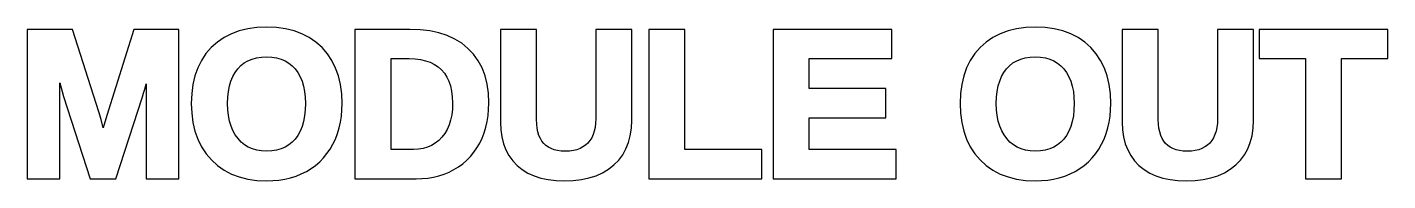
# Model space of a CAD drawing. Header units: metres. Extents: x 3 to 171, y -107 to -32.
# Drawn here: x 23.54 to 46.21, y -101.65 to -99.09 of the extents above; entities that cross this region are included whole.
import ezdxf

# ---------------------------------------------------------------- set-up
doc = ezdxf.new("R2010")
doc.units = ezdxf.units.M

msp = doc.modelspace()

# ---------------------------------------------------------------- linework, layer by layer
for p, q in [((24.2923, -99.1285), (23.5362, -99.1285)), ((23.5362, -99.1285), (23.5362, -101.617)), ((24.7309, -100.5), (24.2923, -99.1285)), ((25.3109, -99.1285), (24.8606, -100.566)), ((26.0639, -99.1285), (25.3109, -99.1285)), ((26.0639, -101.617), (26.0639, -99.1285)), ((26.8167, -99.2641), (26.705, -99.34)), ((26.9387, -99.2021), (26.8167, -99.2641)), ((27.0709, -99.1541), (26.9387, -99.2021)), ((27.2129, -99.12), (27.0709, -99.1541)), ((27.3647, -99.0996), (27.2129, -99.12)), ((27.5263, -99.0928), (27.3647, -99.0996)), ((27.6879, -99.0997), (27.5263, -99.0928)), ((27.8398, -99.1203), (27.6879, -99.0997)), ((27.982, -99.1547), (27.8398, -99.1203)), ((28.1143, -99.2033), (27.982, -99.1547)), ((28.2366, -99.2659), (28.1143, -99.2033)), ((28.3484, -99.3426), (28.2366, -99.2659)), ((29.9138, -99.1285), (28.9983, -99.1285)), ((28.9983, -99.1285), (28.9983, -101.617)), ((30.0837, -99.1348), (29.9138, -99.1285)), ((30.2437, -99.154), (30.0837, -99.1348)), ((30.3931, -99.1861), (30.2437, -99.154)), ((30.5317, -99.2312), (30.3931, -99.1861)), ((30.6594, -99.2896), (30.5317, -99.2312)), ((30.7759, -99.3611), (30.6594, -99.2896)), ((32.0234, -99.1285), (31.4233, -99.1285)), ((31.4233, -99.1285), (31.4233, -100.673)), ((32.0234, -100.632), (32.0234, -99.1285)), ((33.6102, -99.1285), (33.0101, -99.1285)), ((33.0101, -99.1285), (33.0101, -100.615)), ((33.6102, -100.648), (33.6102, -99.1285)), ((34.4959, -99.1285), (33.8958, -99.1285)), ((33.8958, -99.1285), (33.8958, -101.617)), ((34.4959, -101.131), (34.4959, -99.1285)), ((37.9455, -99.1285), (35.967, -99.1285)), ((35.967, -99.1285), (35.967, -101.617)), ((37.9455, -99.615), (37.9455, -99.1285)), ((39.6267, -99.2641), (39.515, -99.34)), ((39.7487, -99.2021), (39.6267, -99.2641)), ((39.8809, -99.1541), (39.7487, -99.2021)), ((40.023, -99.12), (39.8809, -99.1541)), ((40.1748, -99.0996), (40.023, -99.12)), ((40.3363, -99.0928), (40.1748, -99.0996)), ((40.498, -99.0997), (40.3363, -99.0928)), ((40.6499, -99.1203), (40.498, -99.0997)), ((40.792, -99.1547), (40.6499, -99.1203)), ((40.9244, -99.2033), (40.792, -99.1547)), ((41.0466, -99.2659), (40.9244, -99.2033)), ((41.1584, -99.3426), (41.0466, -99.2659)), ((42.3847, -99.1285), (41.7846, -99.1285)), ((41.7846, -99.1285), (41.7846, -100.673)), ((42.3847, -100.632), (42.3847, -99.1285)), ((43.9715, -99.1285), (43.3714, -99.1285)), ((43.3714, -99.1285), (43.3714, -100.615)), ((43.9715, -100.648), (43.9715, -99.1285)), ((46.2084, -99.1285), (44.0638, -99.1285)), ((44.0638, -99.1285), (44.0638, -99.615)), ((46.2084, -99.615), (46.2084, -99.1285)), ((26.604, -99.4298), (26.5153, -99.5318)), ((26.705, -99.34), (26.604, -99.4298)), ((28.4495, -99.4333), (28.3484, -99.3426)), ((28.5384, -99.536), (28.4495, -99.4333)), ((30.881, -99.446), (30.7759, -99.3611)), ((30.9733, -99.5432), (30.881, -99.446)), ((39.4141, -99.4298), (39.3253, -99.5318)), ((39.515, -99.34), (39.4141, -99.4298)), ((41.2595, -99.4333), (41.1584, -99.3426)), ((41.3485, -99.536), (41.2595, -99.4333)), ((26.4402, -99.6446), (26.3789, -99.7679)), ((26.5153, -99.5318), (26.4402, -99.6446)), ((27.0459, -99.7863), (27.0967, -99.7333)), ((27.0967, -99.7333), (27.1529, -99.6887)), ((27.1529, -99.6887), (27.215, -99.6521)), ((27.215, -99.6521), (27.283, -99.6236)), ((27.283, -99.6236), (27.3574, -99.603)), ((27.3574, -99.603), (27.4386, -99.5905)), ((27.4386, -99.5905), (27.5262, -99.5863)), ((27.5262, -99.5863), (27.6127, -99.5905)), ((27.6127, -99.5905), (27.6924, -99.6031)), ((27.6924, -99.6031), (27.7659, -99.6238)), ((27.7659, -99.6238), (27.8331, -99.6525)), ((27.8331, -99.6525), (27.8948, -99.6894)), ((27.8948, -99.6894), (27.9507, -99.7344)), ((27.9507, -99.7344), (28.0015, -99.7879)), ((28.6137, -99.6491), (28.5384, -99.536)), ((28.6751, -99.7723), (28.6137, -99.6491)), ((29.5984, -101.131), (29.5984, -99.615)), ((29.5984, -99.615), (29.9019, -99.615)), ((29.9019, -99.615), (30.001, -99.619)), ((30.001, -99.619), (30.0921, -99.6308)), ((30.0921, -99.6308), (30.1754, -99.6503)), ((30.1754, -99.6503), (30.2517, -99.6773)), ((30.2517, -99.6773), (30.3205, -99.7116)), ((30.3205, -99.7116), (30.3827, -99.7535)), ((30.3827, -99.7535), (30.4384, -99.8028)), ((31.0515, -99.6517), (30.9733, -99.5432)), ((31.1153, -99.7714), (31.0515, -99.6517)), ((36.5672, -100.115), (36.5672, -99.615)), ((36.5672, -99.615), (37.9455, -99.615)), ((39.2502, -99.6446), (39.1889, -99.7679)), ((39.3253, -99.5318), (39.2502, -99.6446)), ((39.8559, -99.7863), (39.9067, -99.7334)), ((39.9067, -99.7334), (39.963, -99.6887)), ((39.963, -99.6887), (40.0251, -99.6521)), ((40.0251, -99.6521), (40.093, -99.6236)), ((40.093, -99.6236), (40.1674, -99.603)), ((40.1674, -99.603), (40.2486, -99.5905)), ((40.2486, -99.5905), (40.3363, -99.5863)), ((40.3363, -99.5863), (40.4227, -99.5905)), ((40.4227, -99.5905), (40.5024, -99.6031)), ((40.5024, -99.6031), (40.576, -99.6238)), ((40.576, -99.6238), (40.6432, -99.6525)), ((40.6432, -99.6525), (40.7048, -99.6894)), ((40.7048, -99.6894), (40.7607, -99.7343)), ((40.7607, -99.7343), (40.8116, -99.7879)), ((41.4237, -99.6491), (41.3485, -99.536)), ((41.4851, -99.7723), (41.4237, -99.6491)), ((44.0638, -99.615), (44.8352, -99.615)), ((44.8352, -99.615), (44.8352, -101.617)), ((45.4353, -99.615), (46.2084, -99.615)), ((45.4353, -101.617), (45.4353, -99.615)), ((26.3314, -99.9015), (26.2977, -100.045)), ((26.3789, -99.7679), (26.3314, -99.9015)), ((26.9314, -99.9893), (26.9628, -99.9146)), ((26.9628, -99.9146), (27.001, -99.8471)), ((27.001, -99.8471), (27.0459, -99.7863)), ((28.0015, -99.7879), (28.0465, -99.8491)), ((28.0465, -99.8491), (28.0847, -99.917)), ((28.0847, -99.917), (28.1162, -99.9915)), ((28.7227, -99.9053), (28.6751, -99.7723)), ((28.7565, -100.048), (28.7227, -99.9053)), ((30.4384, -99.8028), (30.487, -99.8593)), ((30.487, -99.8593), (30.5284, -99.9229)), ((30.5284, -99.9229), (30.5624, -99.9936)), ((31.1647, -99.9017), (31.1153, -99.7714)), ((31.1998, -100.043), (31.1647, -99.9017)), ((39.1415, -99.9015), (39.1077, -100.045)), ((39.1889, -99.7679), (39.1415, -99.9015)), ((39.7414, -99.9894), (39.7729, -99.9146)), ((39.7729, -99.9146), (39.811, -99.8471)), ((39.811, -99.8471), (39.8559, -99.7863)), ((40.8116, -99.7879), (40.8565, -99.849)), ((40.8565, -99.849), (40.8948, -99.917)), ((40.8948, -99.917), (40.9262, -99.9915)), ((41.5327, -99.9053), (41.4851, -99.7723)), ((41.5665, -100.048), (41.5327, -99.9053)), ((24.0799, -100.077), (24.0786, -100.022)), ((24.0786, -100.022), (24.1436, -100.249)), ((24.0804, -100.119), (24.0799, -100.077)), ((24.0804, -101.617), (24.0804, -100.119)), ((25.4563, -100.25), (25.4742, -100.192)), ((25.4742, -100.192), (25.4947, -100.123)), ((25.4947, -100.123), (25.5177, -100.044)), ((25.5177, -100.044), (25.5204, -100.034)), ((25.5198, -100.091), (25.5197, -100.119)), ((25.5197, -100.119), (25.5197, -101.617)), ((25.5199, -100.077), (25.5198, -100.091)), ((25.5201, -100.049), (25.5199, -100.077)), ((25.5204, -100.034), (25.5201, -100.049)), ((26.2776, -100.198), (26.2709, -100.362)), ((26.2977, -100.045), (26.2776, -100.198)), ((26.8781, -100.258), (26.8889, -100.161)), ((26.8889, -100.161), (26.9067, -100.071)), ((26.9067, -100.071), (26.9314, -99.9893)), ((28.1162, -99.9915), (28.1409, -100.073)), ((28.1409, -100.073), (28.1587, -100.162)), ((28.1587, -100.162), (28.1694, -100.258)), ((28.7767, -100.2), (28.7565, -100.048)), ((28.7834, -100.361), (28.7767, -100.2)), ((30.5624, -99.9936), (30.5891, -100.072)), ((30.5891, -100.072), (30.6085, -100.159)), ((30.6085, -100.159), (30.6202, -100.253)), ((31.2207, -100.194), (31.1998, -100.043)), ((31.2276, -100.355), (31.2207, -100.194)), ((37.842, -100.115), (36.5672, -100.115)), ((37.842, -100.602), (37.842, -100.115)), ((39.0876, -100.198), (39.0809, -100.362)), ((39.1077, -100.045), (39.0876, -100.198)), ((39.6881, -100.258), (39.6989, -100.161)), ((39.6989, -100.161), (39.7167, -100.071)), ((39.7167, -100.071), (39.7414, -99.9894)), ((40.9262, -99.9915), (40.9509, -100.073)), ((40.9509, -100.073), (40.9687, -100.162)), ((40.9687, -100.162), (40.9795, -100.258)), ((41.5867, -100.2), (41.5665, -100.048)), ((41.5934, -100.361), (41.5867, -100.2)), ((24.1436, -100.249), (24.5856, -101.617)), ((25.0144, -101.617), (25.4563, -100.25)), ((26.2709, -100.362), (26.2776, -100.526)), ((26.8745, -100.362), (26.8781, -100.258)), ((26.8782, -100.467), (26.8745, -100.362)), ((28.1694, -100.258), (28.173, -100.362)), ((28.173, -100.362), (28.1694, -100.47)), ((28.7803, -100.469), (28.7834, -100.361)), ((30.6202, -100.253), (30.6241, -100.355)), ((30.6241, -100.355), (30.6203, -100.457)), ((31.2246, -100.462), (31.2276, -100.355)), ((39.0809, -100.362), (39.0876, -100.526)), ((39.6845, -100.362), (39.6881, -100.258)), ((39.6882, -100.467), (39.6845, -100.362)), ((40.9795, -100.258), (40.9831, -100.362)), ((40.9831, -100.362), (40.9795, -100.47)), ((41.5903, -100.469), (41.5934, -100.361)), ((24.7686, -100.63), (24.7309, -100.5)), ((24.804, -100.769), (24.7686, -100.63)), ((24.8606, -100.566), (24.804, -100.769)), ((26.2776, -100.526), (26.2978, -100.68)), ((26.8892, -100.565), (26.8782, -100.467)), ((26.9074, -100.656), (26.8892, -100.565)), ((26.9328, -100.74), (26.9074, -100.656)), ((28.1409, -100.663), (28.1163, -100.748)), ((28.1587, -100.571), (28.1409, -100.663)), ((28.1694, -100.47), (28.1587, -100.571)), ((28.7554, -100.674), (28.771, -100.574)), ((28.771, -100.574), (28.7803, -100.469)), ((30.5908, -100.64), (30.5652, -100.721)), ((30.6092, -100.552), (30.5908, -100.64)), ((30.6203, -100.457), (30.6092, -100.552)), ((31.1787, -100.759), (31.2001, -100.664)), ((31.2001, -100.664), (31.2154, -100.565)), ((31.2154, -100.565), (31.2246, -100.462)), ((32.0261, -100.707), (32.0234, -100.632)), ((33.0101, -100.615), (33.0073, -100.691)), ((33.6044, -100.777), (33.6102, -100.648)), ((36.5672, -101.131), (36.5672, -100.602)), ((36.5672, -100.602), (37.842, -100.602)), ((39.0876, -100.526), (39.1078, -100.68)), ((39.6992, -100.565), (39.6882, -100.467)), ((39.7174, -100.656), (39.6992, -100.565)), ((39.7428, -100.74), (39.7174, -100.656)), ((40.951, -100.663), (40.9263, -100.748)), ((40.9688, -100.571), (40.951, -100.663)), ((40.9795, -100.47), (40.9688, -100.571)), ((41.5654, -100.674), (41.581, -100.574)), ((41.581, -100.574), (41.5903, -100.469)), ((42.3873, -100.707), (42.3847, -100.632)), ((43.3714, -100.615), (43.3685, -100.691)), ((43.9656, -100.777), (43.9715, -100.648)), ((26.2978, -100.68), (26.3316, -100.825)), ((26.3316, -100.825), (26.3791, -100.96)), ((26.965, -100.816), (26.9328, -100.74)), ((27.0042, -100.886), (26.965, -100.816)), ((27.0503, -100.949), (27.0042, -100.886)), ((28.0849, -100.825), (28.0469, -100.894)), ((28.1163, -100.748), (28.0849, -100.825)), ((28.671, -100.955), (28.7055, -100.865)), ((28.7055, -100.865), (28.7336, -100.771)), ((28.7336, -100.771), (28.7554, -100.674)), ((30.4929, -100.864), (30.4462, -100.926)), ((30.5326, -100.796), (30.4929, -100.864)), ((30.5652, -100.721), (30.5326, -100.796)), ((31.1171, -100.939), (31.151, -100.851)), ((31.151, -100.851), (31.1787, -100.759)), ((31.4233, -100.673), (31.4288, -100.8)), ((31.4288, -100.8), (31.4455, -100.92)), ((32.0339, -100.776), (32.0261, -100.707)), ((32.0467, -100.838), (32.0339, -100.776)), ((32.0643, -100.894), (32.0467, -100.838)), ((32.9665, -100.882), (32.9425, -100.934)), ((32.9853, -100.824), (32.9665, -100.882)), ((32.999, -100.761), (32.9853, -100.824)), ((33.0073, -100.691), (32.999, -100.761)), ((33.5864, -100.9), (33.6044, -100.777)), ((39.1078, -100.68), (39.1416, -100.825)), ((39.1416, -100.825), (39.1891, -100.96)), ((39.7751, -100.817), (39.7428, -100.74)), ((39.8143, -100.886), (39.7751, -100.817)), ((39.8604, -100.949), (39.8143, -100.886)), ((40.8949, -100.825), (40.8569, -100.894)), ((40.9263, -100.748), (40.8949, -100.825)), ((41.481, -100.955), (41.5155, -100.865)), ((41.5155, -100.865), (41.5436, -100.771)), ((41.5436, -100.771), (41.5654, -100.674)), ((41.7846, -100.673), (41.7901, -100.8)), ((41.7901, -100.8), (41.8068, -100.92)), ((42.3951, -100.776), (42.3873, -100.707)), ((42.4079, -100.838), (42.3951, -100.776)), ((42.4256, -100.894), (42.4079, -100.838)), ((43.3277, -100.882), (43.3037, -100.934)), ((43.3466, -100.824), (43.3277, -100.882)), ((43.3602, -100.761), (43.3466, -100.824)), ((43.3685, -100.691), (43.3602, -100.761)), ((43.9477, -100.9), (43.9656, -100.777)), ((26.3791, -100.96), (26.4404, -101.085)), ((26.4404, -101.085), (26.5156, -101.2)), ((27.1023, -101.005), (27.0503, -100.949)), ((27.1591, -101.051), (27.1023, -101.005)), ((27.2208, -101.09), (27.1591, -101.051)), ((27.2877, -101.119), (27.2208, -101.09)), ((27.8337, -101.091), (27.7658, -101.12)), ((27.8955, -101.054), (27.8337, -101.091)), ((27.9516, -101.009), (27.8955, -101.054)), ((28.0022, -100.955), (27.9516, -101.009)), ((28.0469, -100.894), (28.0022, -100.955)), ((28.5835, -101.123), (28.6302, -101.041)), ((28.6302, -101.041), (28.671, -100.955)), ((30.1346, -101.114), (30.0563, -101.126)), ((30.2071, -101.093), (30.1346, -101.114)), ((30.2743, -101.064), (30.2071, -101.093)), ((30.3363, -101.026), (30.2743, -101.064)), ((30.3936, -100.98), (30.3363, -101.026)), ((30.4462, -100.926), (30.3936, -100.98)), ((30.98, -101.177), (31.0311, -101.103)), ((31.0311, -101.103), (31.0769, -101.023)), ((31.0769, -101.023), (31.1171, -100.939)), ((31.4455, -100.92), (31.4736, -101.033)), ((31.4736, -101.033), (31.5132, -101.137)), ((32.0867, -100.945), (32.0643, -100.894)), ((32.1136, -100.99), (32.0867, -100.945)), ((32.1451, -101.029), (32.1136, -100.99)), ((32.1811, -101.063), (32.1451, -101.029)), ((32.2218, -101.092), (32.1811, -101.063)), ((32.2672, -101.116), (32.2218, -101.092)), ((32.3182, -101.135), (32.2672, -101.116)), ((32.7494, -101.114), (32.6962, -101.133)), ((32.7975, -101.088), (32.7494, -101.114)), ((32.8406, -101.058), (32.7975, -101.088)), ((32.8795, -101.022), (32.8406, -101.058)), ((32.9135, -100.98), (32.8795, -101.022)), ((32.9425, -100.934), (32.9135, -100.98)), ((33.5139, -101.121), (33.5563, -101.014)), ((33.5563, -101.014), (33.5864, -100.9)), ((39.1891, -100.96), (39.2505, -101.085)), ((39.2505, -101.085), (39.3256, -101.2)), ((39.9123, -101.005), (39.8604, -100.949)), ((39.9691, -101.051), (39.9123, -101.005)), ((40.0308, -101.09), (39.9691, -101.051)), ((40.0977, -101.119), (40.0308, -101.09)), ((40.6437, -101.091), (40.5759, -101.12)), ((40.7055, -101.054), (40.6437, -101.091)), ((40.7616, -101.009), (40.7055, -101.054)), ((40.8123, -100.955), (40.7616, -101.009)), ((40.8569, -100.894), (40.8123, -100.955)), ((41.3935, -101.123), (41.4402, -101.041)), ((41.4402, -101.041), (41.481, -100.955)), ((41.8068, -100.92), (41.8349, -101.033)), ((41.8349, -101.033), (41.8745, -101.137)), ((42.4479, -100.945), (42.4256, -100.894)), ((42.4748, -100.99), (42.4479, -100.945)), ((42.5064, -101.029), (42.4748, -100.99)), ((42.5424, -101.063), (42.5064, -101.029)), ((42.5831, -101.092), (42.5424, -101.063)), ((42.6285, -101.116), (42.5831, -101.092)), ((42.6795, -101.135), (42.6285, -101.116)), ((43.1107, -101.114), (43.0575, -101.133)), ((43.1587, -101.088), (43.1107, -101.114)), ((43.2019, -101.058), (43.1587, -101.088)), ((43.2408, -101.022), (43.2019, -101.058)), ((43.2748, -100.98), (43.2408, -101.022)), ((43.3037, -100.934), (43.2748, -100.98)), ((43.8751, -101.121), (43.9175, -101.014)), ((43.9175, -101.014), (43.9477, -100.9)), ((26.5156, -101.2), (26.6045, -101.304)), ((26.6045, -101.304), (26.7055, -101.397)), ((27.3602, -101.14), (27.2877, -101.119)), ((27.4386, -101.153), (27.3602, -101.14)), ((27.5229, -101.158), (27.4386, -101.153)), ((27.6106, -101.153), (27.5229, -101.158)), ((27.6916, -101.141), (27.6106, -101.153)), ((27.7658, -101.12), (27.6916, -101.141)), ((28.3413, -101.394), (28.4101, -101.334)), ((28.4101, -101.334), (28.4734, -101.269)), ((28.4734, -101.269), (28.5312, -101.199)), ((28.5312, -101.199), (28.5835, -101.123)), ((29.9709, -101.131), (29.5984, -101.131)), ((30.0563, -101.126), (29.9709, -101.131)), ((30.7952, -101.367), (30.862, -101.309)), ((30.862, -101.309), (30.9236, -101.246)), ((30.9236, -101.246), (30.98, -101.177)), ((31.5132, -101.137), (31.5645, -101.232)), ((31.5645, -101.232), (31.6272, -101.319)), ((31.6272, -101.319), (31.7013, -101.397)), ((32.3743, -101.148), (32.3182, -101.135)), ((32.4365, -101.157), (32.3743, -101.148)), ((32.504, -101.159), (32.4365, -101.157)), ((32.5736, -101.156), (32.504, -101.159)), ((32.6376, -101.148), (32.5736, -101.156)), ((32.6962, -101.133), (32.6376, -101.148)), ((33.313, -101.388), (33.3921, -101.308)), ((33.3921, -101.308), (33.4591, -101.219)), ((33.4591, -101.219), (33.5139, -101.121)), ((35.7776, -101.131), (34.4959, -101.131)), ((35.7776, -101.617), (35.7776, -101.131)), ((38.015, -101.131), (36.5672, -101.131)), ((38.015, -101.617), (38.015, -101.131)), ((39.3256, -101.2), (39.4145, -101.304)), ((39.4145, -101.304), (39.5155, -101.397)), ((40.1703, -101.14), (40.0977, -101.119)), ((40.2486, -101.153), (40.1703, -101.14)), ((40.3329, -101.158), (40.2486, -101.153)), ((40.4206, -101.153), (40.3329, -101.158)), ((40.5017, -101.141), (40.4206, -101.153)), ((40.5759, -101.12), (40.5017, -101.141)), ((41.1513, -101.394), (41.2201, -101.334)), ((41.2201, -101.334), (41.2834, -101.269)), ((41.2834, -101.269), (41.3412, -101.199)), ((41.3412, -101.199), (41.3935, -101.123)), ((41.8745, -101.137), (41.9257, -101.232)), ((41.9257, -101.232), (41.9884, -101.319)), ((41.9884, -101.319), (42.0626, -101.397)), ((42.7356, -101.148), (42.6795, -101.135)), ((42.7977, -101.157), (42.7356, -101.148)), ((42.8653, -101.159), (42.7977, -101.157)), ((42.9349, -101.156), (42.8653, -101.159)), ((42.9989, -101.148), (42.9349, -101.156)), ((43.0575, -101.133), (42.9989, -101.148)), ((43.6743, -101.388), (43.7533, -101.308)), ((43.7533, -101.308), (43.8204, -101.219)), ((43.8204, -101.219), (43.8751, -101.121)), ((26.7055, -101.397), (26.8169, -101.475)), ((26.8169, -101.475), (26.9386, -101.539)), ((26.9386, -101.539), (27.0703, -101.588)), ((28.0161, -101.572), (28.1038, -101.537)), ((28.1038, -101.537), (28.1878, -101.495)), ((28.1878, -101.495), (28.2672, -101.447)), ((28.2672, -101.447), (28.3413, -101.394)), ((30.3039, -101.589), (30.3943, -101.568)), ((30.3943, -101.568), (30.4816, -101.54)), ((30.4816, -101.54), (30.5656, -101.506)), ((30.5656, -101.506), (30.6465, -101.465)), ((30.6465, -101.465), (30.7234, -101.419)), ((30.7234, -101.419), (30.7952, -101.367)), ((31.7013, -101.397), (31.7861, -101.465)), ((31.7861, -101.465), (31.8805, -101.523)), ((31.8805, -101.523), (31.9843, -101.569)), ((31.9843, -101.569), (32.0974, -101.605)), ((32.8972, -101.604), (33.015, -101.566)), ((33.015, -101.566), (33.1237, -101.518)), ((33.1237, -101.518), (33.2232, -101.459)), ((33.2232, -101.459), (33.313, -101.388)), ((39.5155, -101.397), (39.6269, -101.475)), ((39.6269, -101.475), (39.7487, -101.539)), ((39.7487, -101.539), (39.8803, -101.588)), ((40.8262, -101.572), (40.9138, -101.537)), ((40.9138, -101.537), (40.9978, -101.495)), ((40.9978, -101.495), (41.0772, -101.447)), ((41.0772, -101.447), (41.1513, -101.394)), ((42.0626, -101.397), (42.1473, -101.465)), ((42.1473, -101.465), (42.2417, -101.523)), ((42.2417, -101.523), (42.3456, -101.569)), ((42.3456, -101.569), (42.4587, -101.605)), ((43.2585, -101.604), (43.3763, -101.566)), ((43.3763, -101.566), (43.485, -101.518)), ((43.485, -101.518), (43.5844, -101.459)), ((43.5844, -101.459), (43.6743, -101.388)), ((23.5362, -101.617), (24.0804, -101.617)), ((24.5856, -101.617), (25.0144, -101.617)), ((25.5197, -101.617), (26.0639, -101.617)), ((27.0703, -101.588), (27.2117, -101.623)), ((27.2117, -101.623), (27.3625, -101.644)), ((27.3625, -101.644), (27.5226, -101.651)), ((27.5226, -101.651), (27.6287, -101.648)), ((27.6287, -101.648), (27.731, -101.638)), ((27.731, -101.638), (27.8297, -101.623)), ((27.8297, -101.623), (27.9247, -101.6)), ((27.9247, -101.6), (28.0161, -101.572)), ((28.9983, -101.617), (30.0154, -101.617)), ((30.0154, -101.617), (30.114, -101.614)), ((30.114, -101.614), (30.2105, -101.605)), ((30.2105, -101.605), (30.3039, -101.589)), ((32.0974, -101.605), (32.2195, -101.631)), ((32.2195, -101.631), (32.3505, -101.646)), ((32.3505, -101.646), (32.4905, -101.651)), ((32.4905, -101.651), (32.635, -101.646)), ((32.635, -101.646), (32.7705, -101.63)), ((32.7705, -101.63), (32.8972, -101.604)), ((33.8958, -101.617), (35.7776, -101.617)), ((35.967, -101.617), (38.015, -101.617)), ((39.8803, -101.588), (40.0217, -101.623)), ((40.0217, -101.623), (40.1726, -101.644)), ((40.1726, -101.644), (40.3326, -101.651)), ((40.3326, -101.651), (40.4387, -101.648)), ((40.4387, -101.648), (40.541, -101.638)), ((40.541, -101.638), (40.6397, -101.623)), ((40.6397, -101.623), (40.7347, -101.6)), ((40.7347, -101.6), (40.8262, -101.572)), ((42.4587, -101.605), (42.5807, -101.631)), ((42.5807, -101.631), (42.7117, -101.646)), ((42.7117, -101.646), (42.8518, -101.651)), ((42.8518, -101.651), (42.9962, -101.646)), ((42.9962, -101.646), (43.1318, -101.63)), ((43.1318, -101.63), (43.2585, -101.604)), ((44.8352, -101.617), (45.4353, -101.617))]:
    msp.add_line(p, q)

doc.saveas('drawing.dxf')
